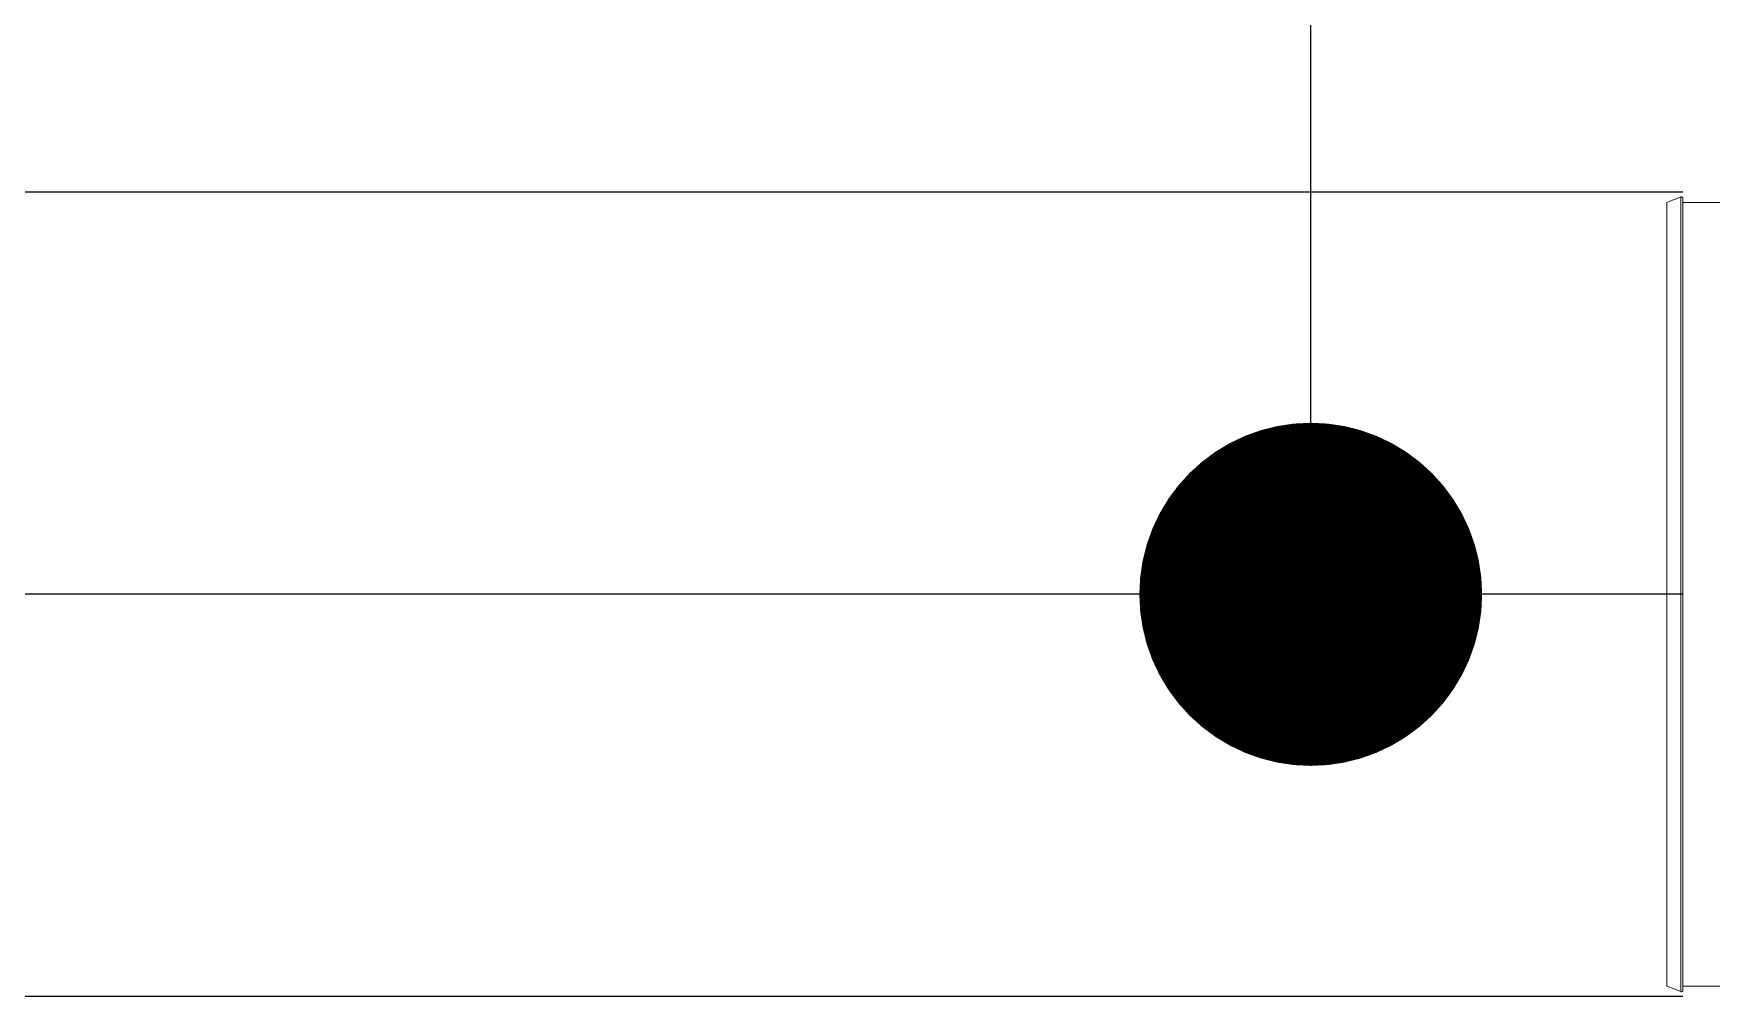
# Model space of a CAD drawing. Header units: millimetres. Extents: x 61566 to 667441, y 0 to 118800.
# Drawn here: x 446148 to 446670, y 59792 to 60091 of the extents above; entities that cross this region are included whole.
import ezdxf

# ---------------------------------------------------------------- set-up
doc = ezdxf.new("R2010")
doc.units = ezdxf.units.MM
doc.header["$LTSCALE"] = 200
doc.linetypes.add('CENTER', pattern=[50.8, 31.75, -6.35, 6.35, -6.35])
for name, color, linetype in [('LG-환기', 2, 'Continuous'), ('TEXT', 3, 'Continuous'), ('환기(SA)', 3, 'Continuous'), ('환기유니트', 6, 'Continuous')]:
    doc.layers.add(name, color=color, linetype=linetype)

# ---------------------------------------------------------------- blocks, each defined once
blk = doc.blocks.new('상업용 프리미엄환기 800~1000CMH')
at = {"layer": 'LG-환기', "color": 0, "linetype": 'Continuous', "lineweight": 18}
for p, q in [((1123.2, 961.16), (1088.25, 961.16)), ((1123.2, 716.3), (1123.2, 962.42)), ((1128.2, 961.16), (1123.89, 962.88)), ((1123.89, 715.83), (1123.89, 962.88)), ((1128.2, 717.56), (1128.2, 961.16)), ((1088.25, 717.56), (1123.2, 717.56)), ((1123.89, 715.83), (1128.2, 717.56))]:
    blk.add_line(p, q, dxfattribs=at)
for centre, start, end in [((1123.7, 962.42), 68.1986, 180), ((1123.7, 716.3), 180, 291.8014)]:
    blk.add_arc(centre, 0.5, start, end, dxfattribs=at)

msp = doc.modelspace()

# ---------------------------------------------------------------- linework, layer by layer
at = {"layer": 'TEXT', "color": 1}
msp.add_line((446545.62, 59943.28, 0), (446545.62, 61237.83), dxfattribs=at)
at = {"layer": 'TEXT', "color": 1, "const_width": 53.33}
msp.add_lwpolyline([(446572.29, 59916.61, -1), (446518.96, 59916.61, -1)], format="xyb", close=True, dxfattribs=at)
at = {"layer": '환기(SA)'}
for p, q in [((446661.43, 60041.61), (445289.07, 60041.61)), ((446661.43, 59791.61), (445289.07, 59791.61))]:
    msp.add_line(p, q, dxfattribs=at)
at = {"layer": '환기(SA)', "color": 1, "linetype": 'CENTER'}
msp.add_line((446661.43, 59916.61), (445289.07, 59916.61), dxfattribs=at)

# ---------------------------------------------------------------- block references
at = {"layer": '환기유니트', "rotation": 180}
msp.add_blockref('상업용 프리미엄환기 800~1000CMH', (447784.63, 60755.97), dxfattribs=at)

doc.saveas('drawing.dxf')
